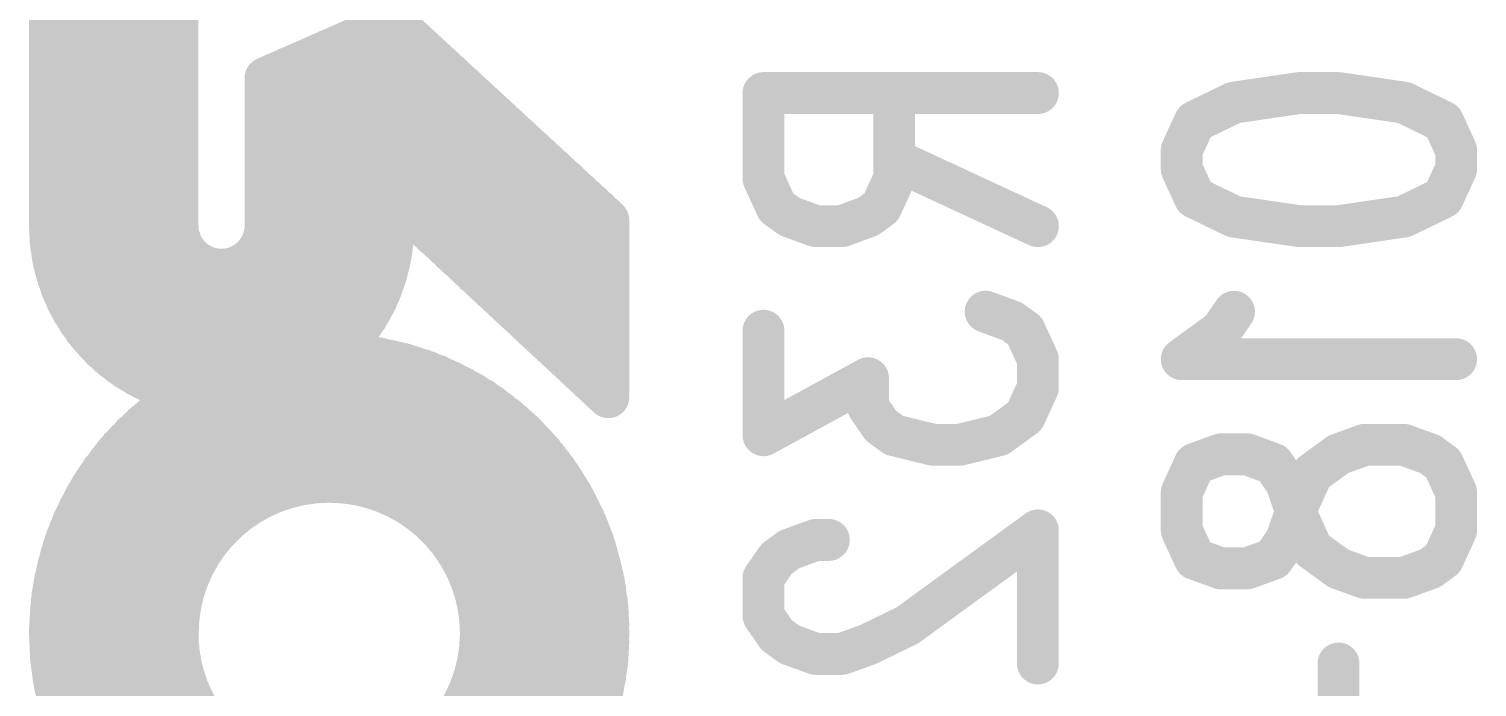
# Model space of a CAD drawing. Extents: x 100 to 128.6, y 94 to 134.1.
# Drawn here: x 102.478 to 105.941, y 107.057 to 108.63 of the extents above; entities that cross this region are included whole.
import ezdxf

# ---------------------------------------------------------------- set-up
doc = ezdxf.new("R2010")
doc.units = 0
doc.layers.get('0').update_dxf_attribs({"linetype": 'CONTINUOUS'})
doc.layers.add('SILK-BOTTOM_PHO', color=14, linetype='CONTINUOUS')

# ---------------------------------------------------------------- blocks, each defined once
blk = doc.blocks.new('ROUND_1')
at = {"const_width": 0.050038}
blk.add_lwpolyline([(-0.025018, 0, 1), (0.025018, 0, 1)], format="xyb", close=True, dxfattribs=at)

msp = doc.modelspace()

# ---------------------------------------------------------------- linework, layer by layer
at = {"layer": 'SILK-BOTTOM_PHO', "const_width": 0.100076}
for points in [[(102.528116, 108.99013), (102.528116, 108.160312)], [(102.540816, 108.99013), (102.540816, 108.058966)], [(102.55504, 108.99013), (102.55504, 108.014008)], [(102.56901, 108.99013), (102.56901, 107.980988)], [(102.583234, 108.99013), (102.583234, 107.954318)], [(102.597458, 108.99013), (102.597458, 107.931458)], [(102.611428, 108.99013), (102.611428, 107.9119)], [(102.625652, 108.99013), (102.625652, 107.894628)], [(102.639876, 108.99013), (102.639876, 107.87888)], [(102.653846, 108.99013), (102.653846, 107.863894)], [(102.66807, 108.99013), (102.66807, 107.851448)], [(102.682294, 108.99013), (102.682294, 107.83951)], [(102.696264, 108.99013), (102.696264, 107.828588)], [(102.710488, 108.99013), (102.710488, 107.818428)], [(102.724712, 108.99013), (102.724712, 107.809792)], [(102.738936, 108.99013), (102.738936, 107.801156)], [(102.752906, 108.99013), (102.752906, 107.794044)], [(102.76713, 108.99013), (102.76713, 107.786932)], [(102.781354, 108.99013), (102.781354, 107.780582)], [(102.795324, 108.99013), (102.795324, 107.775248)], [(102.809548, 108.99013), (102.809548, 107.770422)], [(102.823772, 108.99013), (102.823772, 107.765596)], [(102.528116, 108.678218), (102.83317, 108.678218)], [(102.83317, 108.68533), (102.83317, 108.160312)], [(102.528116, 108.663994), (102.83317, 108.663994)], [(102.528116, 108.64977), (102.83317, 108.64977)], [(103.043736, 108.513118), (103.349552, 108.647484)], [(103.333042, 108.640372), (103.333042, 108.047028)], [(103.347012, 108.64596), (103.347012, 108.2294)], [(103.349552, 108.647484), (103.863394, 108.17352)], [(102.528116, 108.6358), (102.83317, 108.6358)], [(102.528116, 108.621576), (102.83317, 108.621576)], [(102.528116, 108.607352), (102.83317, 108.607352)], [(103.258366, 108.607352), (103.392732, 108.607352)], [(103.262176, 108.608876), (103.262176, 107.907836)], [(103.2764, 108.615226), (103.2764, 107.926886)], [(103.290624, 108.621576), (103.377746, 108.621576)], [(103.290624, 108.621576), (103.290624, 107.949492)], [(103.304594, 108.627926), (103.304594, 107.974638)], [(103.318818, 108.634022), (103.318818, 108.006134)], [(103.322628, 108.6358), (103.361998, 108.6358)], [(103.361236, 108.6358), (103.361236, 108.2167)], [(103.37546, 108.6231), (103.37546, 108.203492)], [(103.38943, 108.609638), (103.38943, 108.19003)], [(102.528116, 108.593382), (102.83317, 108.593382)], [(102.528116, 108.579158), (102.83317, 108.579158)], [(103.17734, 108.572046), (103.17734, 107.547918)], [(103.191564, 108.578396), (103.191564, 107.547918)], [(103.193088, 108.579158), (103.423212, 108.579158)], [(103.205534, 108.584492), (103.205534, 107.547918)], [(103.219758, 108.59008), (103.219758, 107.861608)], [(103.226108, 108.593382), (103.40848, 108.593382)], [(103.233982, 108.59643), (103.233982, 107.874816)], [(103.247952, 108.60278), (103.247952, 107.890564)], [(103.403654, 108.59643), (103.403654, 108.176822)], [(103.417878, 108.58373), (103.417878, 108.164122)], [(103.432102, 108.570522), (103.432102, 108.150914)], [(102.528116, 108.564934), (102.83317, 108.564934)], [(102.528116, 108.55071), (102.83317, 108.55071)], [(102.528116, 108.53674), (102.83317, 108.53674)], [(103.096314, 108.53674), (103.469694, 108.53674)], [(103.106728, 108.54055), (103.106728, 107.536996)], [(103.120698, 108.5469), (103.120698, 107.540044)], [(103.128572, 108.55071), (103.454708, 108.55071)], [(103.134922, 108.55325), (103.134922, 107.543346)], [(103.149146, 108.559346), (103.149146, 107.54487)], [(103.16083, 108.564934), (103.43896, 108.564934)], [(103.163116, 108.565696), (103.163116, 107.546394)], [(103.446072, 108.557822), (103.446072, 108.137452)], [(103.460296, 108.544614), (103.460296, 108.124752)], [(102.528116, 108.522516), (102.83317, 108.522516)], [(102.528116, 108.508292), (102.83317, 108.508292)], [(103.043736, 108.513118), (103.043736, 108.160312)], [(103.043736, 108.508292), (103.500428, 108.508292)], [(103.050086, 108.516166), (103.050086, 107.517438)], [(103.064056, 108.522516), (103.485442, 108.522516)], [(103.064056, 108.522516), (103.064056, 107.523534)], [(103.07828, 108.528104), (103.07828, 107.52836)], [(103.092504, 108.5342), (103.092504, 107.533186)], [(103.47452, 108.531914), (103.47452, 108.111544)], [(103.48849, 108.518706), (103.48849, 108.098082)], [(103.502714, 108.505244), (103.502714, 108.084874)], [(102.528116, 108.494322), (102.83317, 108.494322)], [(102.528116, 108.480098), (102.83317, 108.480098)], [(102.528116, 108.465874), (102.83317, 108.465874)], [(103.043736, 108.494322), (103.516176, 108.494322)], [(103.043736, 108.480098), (103.530908, 108.480098)], [(103.043736, 108.465874), (103.546656, 108.465874)], [(103.516938, 108.492544), (103.516938, 108.072174)], [(103.530908, 108.479336), (103.530908, 108.058966)], [(103.545132, 108.466636), (103.545132, 108.045504)], [(104.234488, 108.477304), (104.89057, 108.477304)], [(104.234488, 108.477304), (104.234488, 108.272834)], [(104.546908, 108.272834), (104.546908, 108.477304)], [(105.359454, 108.454444), (105.515664, 108.477304)], [(105.515664, 108.477304), (105.60939, 108.477304)], [(105.60939, 108.477304), (105.7656, 108.454444)], [(102.528116, 108.451904), (102.83317, 108.451904)], [(102.528116, 108.43768), (102.83317, 108.43768)], [(103.043736, 108.451904), (103.561642, 108.451904)], [(103.043736, 108.43768), (103.57739, 108.43768)], [(103.559356, 108.453428), (103.559356, 108.032804)], [(103.573326, 108.440728), (103.573326, 108.019596)], [(105.265728, 108.408978), (105.359454, 108.454444)], [(105.7656, 108.454444), (105.859326, 108.408978)], [(102.528116, 108.423456), (102.83317, 108.423456)], [(102.528116, 108.409232), (102.83317, 108.409232)], [(103.043736, 108.423456), (103.593138, 108.423456)], [(103.043736, 108.409232), (103.608124, 108.409232)], [(103.58755, 108.42752), (103.58755, 108.006134)], [(103.601774, 108.41482), (103.601774, 107.992926)], [(103.615998, 108.401612), (103.615998, 107.980226)], [(105.234486, 108.340906), (105.265728, 108.408978)], [(105.859326, 108.408978), (105.890568, 108.340906)], [(102.528116, 108.395262), (102.83317, 108.395262)], [(102.528116, 108.381038), (102.83317, 108.381038)], [(102.528116, 108.366814), (102.83317, 108.366814)], [(103.043736, 108.395262), (103.623618, 108.395262)], [(103.043736, 108.381038), (103.638604, 108.381038)], [(103.043736, 108.366814), (103.654352, 108.366814)], [(103.629968, 108.38815), (103.629968, 107.967018)], [(103.644192, 108.37545), (103.644192, 107.953556)], [(103.658416, 108.362242), (103.658416, 107.940856)], [(102.528116, 108.352844), (102.83317, 108.352844)], [(102.528116, 108.33862), (102.83317, 108.33862)], [(103.043736, 108.352844), (103.669338, 108.352844)], [(103.043736, 108.33862), (103.685086, 108.33862)], [(103.672386, 108.349542), (103.672386, 107.927648)], [(103.68661, 108.336334), (103.68661, 107.914186)], [(105.234486, 108.29544), (105.234486, 108.340906)], [(105.890568, 108.340906), (105.890568, 108.29544)], [(102.528116, 108.324396), (102.83317, 108.324396)], [(102.528116, 108.310426), (102.83317, 108.310426)], [(102.528116, 108.296202), (102.83317, 108.296202)], [(103.043736, 108.324396), (103.700834, 108.324396)], [(103.043736, 108.310426), (103.715566, 108.310426)], [(103.043736, 108.296202), (103.731314, 108.296202)], [(103.700834, 108.323634), (103.700834, 107.900978)], [(103.714804, 108.310426), (103.714804, 107.888278)], [(103.729028, 108.296964), (103.729028, 107.874816)], [(104.546908, 108.3183), (104.89057, 108.159042)], [(105.265728, 108.227368), (105.234486, 108.29544)], [(105.890568, 108.29544), (105.859326, 108.227368)], [(102.528116, 108.281978), (102.83317, 108.281978)], [(102.528116, 108.268008), (102.83317, 108.268008)], [(103.043736, 108.281978), (103.7463, 108.281978)], [(103.043736, 108.268008), (103.762048, 108.268008)], [(103.743252, 108.284518), (103.743252, 107.861608)], [(103.757222, 108.271056), (103.757222, 107.848908)], [(103.771446, 108.258356), (103.771446, 107.8357)], [(104.234488, 108.272834), (104.26573, 108.204508)], [(104.515666, 108.204508), (104.546908, 108.272834)], [(102.528116, 108.253784), (102.83317, 108.253784)], [(102.528116, 108.23956), (102.83317, 108.23956)], [(102.528116, 108.225336), (102.83317, 108.225336)], [(103.043736, 108.253784), (103.777034, 108.253784)], [(103.043736, 108.23956), (103.792782, 108.23956)], [(103.043736, 108.225336), (103.343964, 108.225336)], [(103.34244, 108.234988), (103.863394, 107.750102)], [(103.3526, 108.225336), (103.807768, 108.225336)], [(103.78567, 108.245148), (103.78567, 107.822238)], [(103.799894, 108.232448), (103.799894, 107.80903)], [(105.359454, 108.181902), (105.265728, 108.227368)], [(105.859326, 108.227368), (105.7656, 108.181902)], [(102.528116, 108.211366), (102.83317, 108.211366)], [(102.528116, 108.197142), (102.83317, 108.197142)], [(103.043736, 108.211366), (103.34625, 108.211366)], [(103.043736, 108.197142), (103.347774, 108.197142)], [(103.347012, 108.198666), (103.347012, 108.123228)], [(103.367586, 108.211366), (103.823262, 108.211366)], [(103.383334, 108.197142), (103.83901, 108.197142)], [(103.813864, 108.21924), (103.813864, 107.79633)], [(103.828088, 108.20654), (103.828088, 107.782868)], [(103.842312, 108.193332), (103.842312, 107.76966)], [(104.26573, 108.204508), (104.296972, 108.181902)], [(104.484424, 108.181902), (104.515666, 108.204508)], [(102.528116, 108.182918), (102.83317, 108.182918)], [(102.528116, 108.168948), (102.83317, 108.168948)], [(102.528878, 108.154724), (102.833932, 108.154724)], [(103.043736, 108.182918), (103.34879, 108.182918)], [(103.043736, 108.168948), (103.349552, 108.168948)], [(103.043736, 108.154724), (103.34879, 108.154724)], [(103.398066, 108.182918), (103.853996, 108.182918)], [(103.413052, 108.168948), (103.863394, 108.168948)], [(103.4288, 108.154724), (103.863394, 108.154724)], [(103.856282, 108.17987), (103.856282, 107.75696)], [(103.863394, 108.17352), (103.863394, 107.750102)], [(104.296972, 108.181902), (104.359456, 108.159042)], [(104.359456, 108.159042), (104.42194, 108.159042)], [(104.42194, 108.159042), (104.484424, 108.181902)], [(105.515664, 108.159042), (105.359454, 108.181902)], [(105.60939, 108.159042), (105.515664, 108.159042)], [(105.7656, 108.181902), (105.60939, 108.159042)], [(102.528878, 108.1405), (102.835456, 108.1405)], [(102.52964, 108.12653), (102.83952, 108.12653)], [(102.837742, 108.128816), (102.837742, 107.761786)], [(103.035862, 108.12018), (103.035862, 107.511088)], [(103.038148, 108.12653), (103.347774, 108.12653)], [(103.042212, 108.1405), (103.34879, 108.1405)], [(103.443786, 108.1405), (103.863394, 108.1405)], [(103.458772, 108.12653), (103.863394, 108.12653)], [(102.531418, 108.112306), (102.844854, 108.112306)], [(102.533704, 108.098082), (102.85349, 108.098082)], [(102.851966, 108.099606), (102.851966, 107.301284)], [(103.021638, 108.095796), (103.021638, 107.503976)], [(103.024178, 108.098082), (103.344726, 108.098082)], [(103.032814, 108.112306), (103.34625, 108.112306)], [(103.47452, 108.112306), (103.863394, 108.112306)], [(103.489252, 108.098082), (103.863394, 108.098082)], [(102.53599, 108.084112), (102.86619, 108.084112)], [(102.53853, 108.069888), (102.884986, 108.069888)], [(102.54234, 108.055664), (102.92588, 108.055664)], [(102.86619, 108.083096), (102.86619, 107.33659)], [(102.88016, 108.072174), (102.88016, 107.364022)], [(102.894384, 108.0643), (102.894384, 107.387644)], [(102.908608, 108.058966), (102.908608, 107.407456)], [(102.922832, 108.055664), (102.922832, 107.423712)], [(102.936802, 108.054902), (102.936802, 107.43946)], [(102.951026, 108.054902), (102.951026, 107.452922)], [(102.951788, 108.055664), (103.335328, 108.055664)], [(102.96525, 108.05795), (102.96525, 107.465368)], [(102.97922, 108.062776), (102.97922, 107.476544)], [(102.992682, 108.069888), (103.339138, 108.069888)], [(102.993444, 108.069888), (102.993444, 107.486704)], [(103.007668, 108.080048), (103.007668, 107.49534)], [(103.011478, 108.084112), (103.341678, 108.084112)], [(103.505, 108.084112), (103.863394, 108.084112)], [(103.519986, 108.069888), (103.863394, 108.069888)], [(103.534972, 108.055664), (103.863394, 108.055664)], [(102.54615, 108.04144), (103.331264, 108.04144)], [(102.550976, 108.02747), (103.326692, 108.02747)], [(103.55072, 108.04144), (103.863394, 108.04144)], [(103.565706, 108.02747), (103.863394, 108.02747)], [(102.555802, 108.013246), (103.321866, 108.013246)], [(102.561136, 107.999022), (103.316532, 107.999022)], [(102.568248, 107.985052), (103.310182, 107.985052)], [(103.580438, 108.013246), (103.863394, 108.013246)], [(103.596186, 107.999022), (103.863394, 107.999022)], [(103.611172, 107.985052), (103.863394, 107.985052)], [(102.574598, 107.970828), (103.30307, 107.970828)], [(102.582472, 107.956604), (103.295196, 107.956604)], [(103.62692, 107.970828), (103.863394, 107.970828)], [(103.641906, 107.956604), (103.863394, 107.956604)], [(104.828086, 107.931712), (104.765602, 107.954572)], [(105.359454, 107.954572), (105.328212, 107.909106)], [(102.591108, 107.942634), (103.28656, 107.942634)], [(102.600506, 107.92841), (103.277162, 107.92841)], [(102.610666, 107.914186), (103.267002, 107.914186)], [(103.656638, 107.942634), (103.863394, 107.942634)], [(103.672386, 107.92841), (103.863394, 107.92841)], [(103.687372, 107.914186), (103.863394, 107.914186)], [(104.859328, 107.909106), (104.828086, 107.931712)], [(102.621842, 107.900216), (103.255826, 107.900216)], [(102.633526, 107.885992), (103.244142, 107.885992)], [(103.70312, 107.900216), (103.863394, 107.900216)], [(103.718106, 107.885992), (103.863394, 107.885992)], [(104.234488, 107.909106), (104.234488, 107.65917)], [(104.89057, 107.841034), (104.859328, 107.909106)], [(105.328212, 107.909106), (105.234486, 107.841034)], [(102.646988, 107.871768), (103.23068, 107.871768)], [(102.66172, 107.857544), (103.215948, 107.857544)], [(102.67823, 107.843574), (103.312468, 107.843574)], [(103.219758, 107.852972), (103.219758, 107.547156)], [(103.233982, 107.85221), (103.233982, 107.546394)], [(103.247952, 107.851448), (103.247952, 107.544108)], [(103.262176, 107.84967), (103.262176, 107.541822)], [(103.2764, 107.848146), (103.2764, 107.539282)], [(103.290624, 107.846622), (103.290624, 107.535472)], [(103.304594, 107.844336), (103.304594, 107.531408)], [(103.733092, 107.871768), (103.863394, 107.871768)], [(103.748586, 107.857544), (103.863394, 107.857544)], [(103.763572, 107.843574), (103.863394, 107.843574)], [(102.696264, 107.82935), (103.374698, 107.82935)], [(102.716838, 107.815126), (103.419402, 107.815126)], [(103.318818, 107.84205), (103.318818, 107.526836)], [(103.333042, 107.838748), (103.333042, 107.521248)], [(103.347012, 107.8357), (103.347012, 107.514898)], [(103.361236, 107.832398), (103.361236, 107.50804)], [(103.37546, 107.828588), (103.37546, 107.500928)], [(103.38943, 107.824524), (103.38943, 107.492292)], [(103.403654, 107.819952), (103.403654, 107.482894)], [(103.417878, 107.815126), (103.417878, 107.471718)], [(103.432102, 107.810554), (103.432102, 107.460796)], [(103.778558, 107.82935), (103.863394, 107.82935)], [(103.794306, 107.815126), (103.863394, 107.815126)], [(104.89057, 107.772708), (104.89057, 107.841034)], [(105.234486, 107.841034), (105.890568, 107.841034)], [(102.74046, 107.801156), (103.456232, 107.801156)], [(102.768654, 107.786932), (103.486966, 107.786932)], [(103.446072, 107.804204), (103.446072, 107.447334)], [(103.460296, 107.798616), (103.460296, 107.433364)], [(103.47452, 107.79252), (103.47452, 107.417616)], [(103.48849, 107.785408), (103.48849, 107.399582)], [(103.502714, 107.778296), (103.502714, 107.378246)], [(103.809292, 107.801156), (103.863394, 107.801156)], [(103.82504, 107.786932), (103.863394, 107.786932)], [(104.234488, 107.65917), (104.484424, 107.795568)], [(104.484424, 107.795568), (104.484424, 107.727242)], [(102.80396, 107.772708), (103.514398, 107.772708)], [(102.823772, 107.739688), (102.823772, 106.63174)], [(102.830884, 107.744514), (103.562404, 107.744514)], [(102.837742, 107.749086), (102.837742, 107.24388)], [(102.852728, 107.758738), (103.539544, 107.758738)], [(103.516938, 107.771184), (103.516938, 107.353862)], [(103.530908, 107.76331), (103.530908, 107.323128)], [(103.545132, 107.754674), (103.545132, 107.282488)], [(103.559356, 107.745276), (103.559356, 106.62539)], [(103.839772, 107.772708), (103.863394, 107.772708)], [(103.854758, 107.758738), (103.863394, 107.758738)], [(104.859328, 107.704636), (104.89057, 107.772708)], [(102.781354, 107.709208), (102.781354, 106.66222)], [(102.790752, 107.716066), (103.601774, 107.716066)], [(102.795324, 107.72013), (102.795324, 106.651298)], [(102.809548, 107.73029), (103.582978, 107.73029)], [(102.809548, 107.73029), (102.809548, 106.641138)], [(103.573326, 107.735878), (103.573326, 106.634788)], [(103.58755, 107.72648), (103.58755, 106.644948)], [(103.601774, 107.715304), (103.601774, 106.655108)], [(103.615998, 107.704382), (103.615998, 106.667046)], [(104.484424, 107.727242), (104.515666, 107.681776)], [(104.796844, 107.65917), (104.859328, 107.704636)], [(102.738936, 107.672124), (102.738936, 106.699304)], [(102.74046, 107.673648), (103.652066, 107.673648)], [(102.752906, 107.685586), (102.752906, 106.685842)], [(102.756208, 107.687872), (103.636318, 107.687872)], [(102.76713, 107.69727), (102.76713, 106.674158)], [(102.772718, 107.702096), (103.619808, 107.702096)], [(103.629968, 107.692698), (103.629968, 106.67873)], [(103.644192, 107.679998), (103.644192, 106.690668)], [(104.515666, 107.681776), (104.546908, 107.65917)], [(102.710488, 107.64393), (102.710488, 106.727498)], [(102.712012, 107.645454), (103.68026, 107.645454)], [(102.724712, 107.658916), (102.724712, 106.712512)], [(102.725474, 107.659678), (103.667052, 107.659678)], [(103.658416, 107.667552), (103.658416, 106.703876)], [(103.672386, 107.653328), (103.672386, 106.7181)], [(103.68661, 107.638342), (103.68661, 106.733086)], [(104.546908, 107.65917), (104.640634, 107.63631)], [(104.640634, 107.63631), (104.703118, 107.63631)], [(104.703118, 107.63631), (104.796844, 107.65917)], [(105.671874, 107.63631), (105.60939, 107.613704)], [(105.7656, 107.63631), (105.671874, 107.63631)], [(105.828084, 107.613704), (105.7656, 107.63631)], [(102.675182, 107.603036), (103.717344, 107.603036)], [(102.682294, 107.612434), (102.682294, 106.758994)], [(102.686104, 107.61726), (103.706168, 107.61726)], [(102.696264, 107.628944), (102.696264, 106.742484)], [(102.698804, 107.63123), (103.693722, 107.63123)], [(103.700834, 107.622594), (103.700834, 106.748834)], [(103.714804, 107.605322), (103.714804, 106.766106)], [(105.265728, 107.590844), (105.328212, 107.613704)], [(105.328212, 107.613704), (105.390696, 107.613704)], [(105.390696, 107.613704), (105.45318, 107.590844)], [(105.60939, 107.613704), (105.546906, 107.568238)], [(105.859326, 107.590844), (105.828084, 107.613704)], [(102.653084, 107.574842), (103.739188, 107.574842)], [(102.653846, 107.575604), (102.653846, 106.795824)], [(102.66426, 107.588812), (103.728266, 107.588812)], [(102.66807, 107.5944), (102.66807, 106.777028)], [(103.729028, 107.587288), (103.729028, 106.78414)], [(103.743252, 107.56773), (103.743252, 106.803698)], [(105.234486, 107.522772), (105.265728, 107.590844)], [(105.45318, 107.590844), (105.484422, 107.545378)], [(105.546906, 107.568238), (105.515664, 107.499912)], [(105.890568, 107.522772), (105.859326, 107.590844)], [(102.625652, 107.533186), (102.625652, 106.838242)], [(102.625652, 107.53217), (103.08844, 107.53217)], [(102.634288, 107.546394), (103.15702, 107.546394)], [(102.639876, 107.55503), (102.639876, 106.816398)], [(102.643686, 107.560618), (103.748586, 107.560618)], [(103.234744, 107.546394), (103.758238, 107.546394)], [(103.30307, 107.53217), (103.766874, 107.53217)], [(103.757222, 107.546394), (103.757222, 106.824272)], [(105.484422, 107.545378), (105.515664, 107.454446)], [(102.609142, 107.503976), (103.021638, 107.503976)], [(102.611428, 107.508802), (102.611428, 106.862626)], [(102.617016, 107.5182), (103.050848, 107.5182)], [(103.341678, 107.5182), (103.77551, 107.5182)], [(103.369872, 107.503976), (103.783384, 107.503976)], [(103.771446, 107.523534), (103.771446, 106.847894)], [(103.78567, 107.498388), (103.78567, 106.87304)], [(105.234486, 107.43184), (105.234486, 107.522772)], [(105.515664, 107.499912), (105.484422, 107.40898)], [(105.890568, 107.43184), (105.890568, 107.522772)], [(102.587806, 107.461558), (102.960424, 107.461558)], [(102.594918, 107.475782), (102.978458, 107.475782)], [(102.597458, 107.481878), (102.597458, 106.88955)], [(102.60203, 107.489752), (102.99827, 107.489752)], [(103.393494, 107.489752), (103.790242, 107.489752)], [(103.413814, 107.475782), (103.797354, 107.475782)], [(103.432102, 107.461558), (103.804466, 107.461558)], [(103.799894, 107.470194), (103.799894, 106.901234)], [(102.576122, 107.433364), (102.930452, 107.433364)], [(102.58171, 107.447334), (102.944676, 107.447334)], [(102.583234, 107.451398), (102.583234, 106.92003)], [(103.446834, 107.447334), (103.810816, 107.447334)], [(103.461058, 107.433364), (103.816404, 107.433364)], [(103.813864, 107.437936), (103.813864, 106.933492)], [(104.57815, 107.20451), (104.89057, 107.43184)], [(104.89057, 107.43184), (104.89057, 107.113578)], [(105.265728, 107.363514), (105.234486, 107.43184)], [(105.515664, 107.454446), (105.546906, 107.386374)], [(105.859326, 107.363514), (105.890568, 107.43184)], [(102.5652, 107.404916), (102.907084, 107.404916)], [(102.56901, 107.416092), (102.56901, 106.955336)], [(102.570534, 107.41914), (102.918768, 107.41914)], [(103.473758, 107.41914), (103.821738, 107.41914)], [(103.48468, 107.404916), (103.827326, 107.404916)], [(103.828088, 107.400344), (103.828088, 106.971084)], [(104.359456, 107.40898), (104.296972, 107.386374)], [(104.390698, 107.40898), (104.359456, 107.40898)], [(105.484422, 107.40898), (105.45318, 107.363514)], [(102.5525, 107.362498), (102.879398, 107.362498)], [(102.55504, 107.372658), (102.55504, 106.99877)], [(102.556564, 107.376722), (102.887272, 107.376722)], [(102.560374, 107.390946), (102.89667, 107.390946)], [(103.49484, 107.390946), (103.831898, 107.390946)], [(103.504238, 107.376722), (103.835962, 107.376722)], [(103.512874, 107.362498), (103.839772, 107.362498)], [(104.26573, 107.363514), (104.234488, 107.318302)], [(104.296972, 107.386374), (104.26573, 107.363514)], [(105.328212, 107.340908), (105.265728, 107.363514)], [(105.45318, 107.363514), (105.390696, 107.340908)], [(105.546906, 107.386374), (105.60939, 107.340908)], [(105.828084, 107.340908), (105.859326, 107.363514)], [(102.545388, 107.334304), (102.865428, 107.334304)], [(102.54869, 107.348274), (102.871524, 107.348274)], [(103.519986, 107.348274), (103.843836, 107.348274)], [(103.527098, 107.334304), (103.846884, 107.334304)], [(103.842312, 107.352338), (103.842312, 107.01909)], [(105.390696, 107.340908), (105.328212, 107.340908)], [(105.60939, 107.340908), (105.671874, 107.318302)], [(105.7656, 107.318302), (105.828084, 107.340908)], [(102.536752, 107.291886), (102.84968, 107.291886)], [(102.539292, 107.305856), (102.85349, 107.305856)], [(102.540816, 107.314492), (102.540816, 107.056936)], [(102.54234, 107.32008), (102.859078, 107.32008)], [(103.532686, 107.32008), (103.850186, 107.32008)], [(103.53802, 107.305856), (103.853234, 107.305856)], [(103.542846, 107.291886), (103.85552, 107.291886)], [(104.234488, 107.318302), (104.234488, 107.22737)], [(105.671874, 107.318302), (105.7656, 107.318302)], [(102.532942, 107.263438), (102.841806, 107.263438)], [(102.534466, 107.277662), (102.844854, 107.277662)], [(103.546656, 107.277662), (103.857044, 107.277662)], [(103.549958, 107.263438), (103.859584, 107.263438)], [(103.856282, 107.282488), (103.856282, 107.08894)], [(102.52964, 107.22102), (102.835456, 107.22102)], [(102.530656, 107.235244), (102.83698, 107.235244)], [(102.531418, 107.249468), (102.83952, 107.249468)], [(103.553006, 107.249468), (103.861108, 107.249468)], [(103.555292, 107.235244), (103.86187, 107.235244)], [(103.556816, 107.22102), (103.862632, 107.22102)], [(104.234488, 107.22737), (104.26573, 107.181904)], [(102.528116, 107.192826), (102.833932, 107.192826)], [(102.528878, 107.20705), (102.833932, 107.20705)], [(103.557832, 107.20705), (103.863394, 107.20705)], [(103.558594, 107.192826), (103.863394, 107.192826)], [(104.484424, 107.159044), (104.57815, 107.20451)], [(102.528878, 107.178602), (102.833932, 107.178602)], [(102.528878, 107.164378), (102.833932, 107.164378)], [(102.52964, 107.150408), (102.835456, 107.150408)], [(103.556816, 107.150408), (103.862632, 107.150408)], [(103.557832, 107.164378), (103.863394, 107.164378)], [(103.558594, 107.178602), (103.863394, 107.178602)], [(104.26573, 107.181904), (104.296972, 107.159044)], [(104.296972, 107.159044), (104.359456, 107.136438)], [(104.42194, 107.136438), (104.484424, 107.159044)], [(102.530656, 107.136184), (102.83698, 107.136184)], [(102.531418, 107.12196), (102.83952, 107.12196)], [(102.837742, 107.127548), (102.837742, 106.622342)], [(103.553006, 107.12196), (103.861108, 107.12196)], [(103.555292, 107.136184), (103.86187, 107.136184)], [(104.359456, 107.136438), (104.42194, 107.136438)], [(102.532942, 107.10799), (102.841806, 107.10799)], [(102.535228, 107.093766), (102.845616, 107.093766)], [(103.545132, 107.08894), (103.545132, 106.616754)], [(103.546656, 107.093766), (103.857044, 107.093766)], [(103.549958, 107.10799), (103.859584, 107.10799)], [(105.60939, 107.113578), (105.60939, 106.704638)], [(102.536752, 107.079542), (102.84968, 107.079542)], [(102.539292, 107.065572), (102.854252, 107.065572)], [(102.54234, 107.051348), (102.859078, 107.051348)], [(102.851966, 107.070144), (102.851966, 106.613452)], [(103.530908, 107.047284), (103.530908, 106.608118)], [(103.532686, 107.051348), (103.850186, 107.051348)], [(103.53802, 107.065572), (103.852472, 107.065572)], [(103.542846, 107.079542), (103.85552, 107.079542)], [(102.545388, 107.037124), (102.865428, 107.037124)], [(102.54869, 107.0229), (102.87254, 107.0229)], [(102.86619, 107.034838), (102.86619, 106.604816)], [(103.516938, 107.017566), (103.516938, 106.289856)], [(103.519986, 107.0229), (103.843836, 107.0229)], [(103.527098, 107.037124), (103.846884, 107.037124)], [(102.5525, 107.00893), (102.879398, 107.00893)], [(103.512112, 107.00893), (103.839772, 107.00893)]]:
    msp.add_lwpolyline(points, dxfattribs=at)
for points in [[(103.349552, 108.160058, 0.0453658), (103.342784, 108.234496)], [(102.528116, 108.160312, 0.3541291), (102.85349, 107.758738)], [(102.83317, 108.160312, 0.4142191), (102.938326, 108.054902)], [(102.938326, 108.054902, 0.4114068), (103.043736, 108.160312)], [(103.211376, 107.852972, 0.213423), (103.349392, 108.160056)], [(103.863394, 107.185714, 0.4076518), (103.211122, 107.852972)], [(102.85349, 107.758484, 0.2637967), (102.528624, 107.185714)], [(103.196136, 107.547918, 0.4150365), (102.833932, 107.185714)], [(103.558594, 107.185714, 0.4142152), (103.196136, 107.547918)], [(102.528116, 107.185968, 0.2787079), (102.885494, 106.59491)], [(102.83317, 107.185714, 0.4142136), (103.196136, 106.822748)], [(103.196136, 106.82351, 0.412169), (103.558594, 107.185714)], [(103.50627, 106.594656, 0.2777967), (103.863394, 107.185206)]]:
    msp.add_lwpolyline(points, format="xyb", dxfattribs=at)

# ---------------------------------------------------------------- block references
at = {"layer": 'SILK-BOTTOM_PHO'}
for p in [(102.528116, 108.678218), (102.83317, 108.678218), (102.528116, 108.663994), (102.528116, 108.64977), (102.83317, 108.663994), (102.83317, 108.64977), (103.333042, 108.640372), (103.347012, 108.64596), (103.349552, 108.647484), (102.528116, 108.6358), (102.528116, 108.621576), (102.528116, 108.607352), (102.83317, 108.6358), (102.83317, 108.621576), (102.83317, 108.607352), (103.258366, 108.607352), (103.262176, 108.608876), (103.2764, 108.615226), (103.290624, 108.621576), (103.290624, 108.621576), (103.304594, 108.627926), (103.318818, 108.634022), (103.322628, 108.6358), (103.361236, 108.6358), (103.361998, 108.6358), (103.37546, 108.6231), (103.377746, 108.621576), (103.38943, 108.609638), (103.392732, 108.607352), (102.528116, 108.593382), (102.528116, 108.579158), (102.83317, 108.593382), (102.83317, 108.579158), (103.17734, 108.572046), (103.191564, 108.578396), (103.193088, 108.579158), (103.205534, 108.584492), (103.219758, 108.59008), (103.226108, 108.593382), (103.233982, 108.59643), (103.247952, 108.60278), (103.403654, 108.59643), (103.40848, 108.593382), (103.417878, 108.58373), (103.423212, 108.579158), (103.432102, 108.570522), (102.528116, 108.564934), (102.528116, 108.55071), (102.528116, 108.53674), (102.83317, 108.564934), (102.83317, 108.55071), (102.83317, 108.53674), (103.096314, 108.53674), (103.106728, 108.54055), (103.120698, 108.5469), (103.128572, 108.55071), (103.134922, 108.55325), (103.149146, 108.559346), (103.16083, 108.564934), (103.163116, 108.565696), (103.43896, 108.564934), (103.446072, 108.557822), (103.454708, 108.55071), (103.460296, 108.544614), (103.469694, 108.53674), (102.528116, 108.522516), (102.528116, 108.508292), (102.83317, 108.522516), (102.83317, 108.508292), (103.043736, 108.513118), (103.043736, 108.513118), (103.043736, 108.508292), (103.050086, 108.516166), (103.064056, 108.522516), (103.064056, 108.522516), (103.07828, 108.528104), (103.092504, 108.5342), (103.47452, 108.531914), (103.485442, 108.522516), (103.48849, 108.518706), (103.500428, 108.508292), (103.502714, 108.505244), (102.528116, 108.494322), (102.528116, 108.480098), (102.528116, 108.465874), (102.83317, 108.494322), (102.83317, 108.480098), (102.83317, 108.465874), (103.043736, 108.494322), (103.043736, 108.480098), (103.043736, 108.465874), (103.516176, 108.494322), (103.516938, 108.492544), (103.530908, 108.480098), (103.530908, 108.479336), (103.545132, 108.466636), (103.546656, 108.465874), (104.234488, 108.477304), (104.234488, 108.477304), (104.546908, 108.477304), (104.89057, 108.477304), (105.515664, 108.477304), (105.60939, 108.477304), (102.528116, 108.451904), (102.528116, 108.43768), (102.83317, 108.451904), (102.83317, 108.43768), (103.043736, 108.451904), (103.043736, 108.43768), (103.559356, 108.453428), (103.561642, 108.451904), (103.573326, 108.440728), (103.57739, 108.43768), (105.359454, 108.454444), (105.7656, 108.454444), (102.528116, 108.423456), (102.528116, 108.409232), (102.83317, 108.423456), (102.83317, 108.409232), (103.043736, 108.423456), (103.043736, 108.409232), (103.58755, 108.42752), (103.593138, 108.423456), (103.601774, 108.41482), (103.608124, 108.409232), (103.615998, 108.401612), (105.265728, 108.408978), (105.859326, 108.408978), (102.528116, 108.395262), (102.528116, 108.381038), (102.528116, 108.366814), (102.83317, 108.395262), (102.83317, 108.381038), (102.83317, 108.366814), (103.043736, 108.395262), (103.043736, 108.381038), (103.043736, 108.366814), (103.623618, 108.395262), (103.629968, 108.38815), (103.638604, 108.381038), (103.644192, 108.37545), (103.654352, 108.366814), (103.658416, 108.362242), (102.528116, 108.352844), (102.528116, 108.33862), (102.83317, 108.352844), (102.83317, 108.33862), (103.043736, 108.352844), (103.043736, 108.33862), (103.669338, 108.352844), (103.672386, 108.349542), (103.685086, 108.33862), (103.68661, 108.336334), (105.234486, 108.340906), (105.234486, 108.340906), (105.890568, 108.340906), (102.528116, 108.324396), (102.528116, 108.310426), (102.528116, 108.296202), (102.83317, 108.324396), (102.83317, 108.310426), (102.83317, 108.296202), (103.043736, 108.324396), (103.043736, 108.310426), (103.043736, 108.296202), (103.700834, 108.324396), (103.700834, 108.323634), (103.714804, 108.310426), (103.715566, 108.310426), (103.729028, 108.296964), (103.731314, 108.296202), (104.546908, 108.3183), (105.234486, 108.29544), (105.890568, 108.29544), (102.528116, 108.281978), (102.528116, 108.268008), (102.83317, 108.281978), (102.83317, 108.268008), (103.043736, 108.281978), (103.043736, 108.268008), (103.743252, 108.284518), (103.7463, 108.281978), (103.757222, 108.271056), (103.762048, 108.268008), (103.771446, 108.258356), (104.234488, 108.272834), (104.546908, 108.272834), (102.528116, 108.253784), (102.528116, 108.23956), (102.528116, 108.225336), (102.83317, 108.253784), (102.83317, 108.23956), (102.83317, 108.225336), (103.043736, 108.253784), (103.043736, 108.23956), (103.043736, 108.225336), (103.34244, 108.234988), (103.342784, 108.234496), (103.343964, 108.225336), (103.347012, 108.2294), (103.3526, 108.225336), (103.777034, 108.253784), (103.78567, 108.245148), (103.792782, 108.23956), (103.799894, 108.232448), (103.807768, 108.225336), (105.265728, 108.227368), (105.859326, 108.227368), (102.528116, 108.211366), (102.528116, 108.197142), (102.83317, 108.211366), (102.83317, 108.197142), (103.043736, 108.211366), (103.043736, 108.197142), (103.34625, 108.211366), (103.347012, 108.198666), (103.347774, 108.197142), (103.361236, 108.2167), (103.367586, 108.211366), (103.37546, 108.203492), (103.383334, 108.197142), (103.38943, 108.19003), (103.813864, 108.21924), (103.823262, 108.211366), (103.828088, 108.20654), (103.83901, 108.197142), (103.842312, 108.193332), (104.26573, 108.204508), (104.515666, 108.204508), (102.528116, 108.182918), (102.528116, 108.168948), (102.528116, 108.160312), (102.528116, 108.160312), (102.528116, 108.160312), (102.528878, 108.154724), (102.83317, 108.182918), (102.83317, 108.168948), (102.83317, 108.160312), (102.83317, 108.160312), (102.83317, 108.160312), (102.833932, 108.154724), (103.043736, 108.182918), (103.043736, 108.168948), (103.043736, 108.160312), (103.043736, 108.160312), (103.043736, 108.154724), (103.34879, 108.182918), (103.34879, 108.154724), (103.349392, 108.160056), (103.349552, 108.168948), (103.349552, 108.160312), (103.349552, 108.160058), (103.398066, 108.182918), (103.403654, 108.176822), (103.413052, 108.168948), (103.417878, 108.164122), (103.4288, 108.154724), (103.853996, 108.182918), (103.856282, 108.17987), (103.863394, 108.17352), (103.863394, 108.168948), (103.863394, 108.154724), (104.296972, 108.181902), (104.359456, 108.159042), (104.42194, 108.159042), (104.484424, 108.181902), (104.89057, 108.159042), (105.359454, 108.181902), (105.515664, 108.159042), (105.60939, 108.159042), (105.7656, 108.181902), (102.528878, 108.1405), (102.52964, 108.12653), (102.835456, 108.1405), (102.837742, 108.128816), (102.83952, 108.12653), (103.035862, 108.12018), (103.038148, 108.12653), (103.042212, 108.1405), (103.347012, 108.123228), (103.347774, 108.12653), (103.34879, 108.1405), (103.432102, 108.150914), (103.443786, 108.1405), (103.446072, 108.137452), (103.458772, 108.12653), (103.460296, 108.124752), (103.863394, 108.1405), (103.863394, 108.12653), (102.531418, 108.112306), (102.533704, 108.098082), (102.844854, 108.112306), (102.851966, 108.099606), (102.85349, 108.098082), (103.021638, 108.095796), (103.024178, 108.098082), (103.032814, 108.112306), (103.344726, 108.098082), (103.34625, 108.112306), (103.47452, 108.112306), (103.47452, 108.111544), (103.48849, 108.098082), (103.489252, 108.098082), (103.502714, 108.084874), (103.863394, 108.112306), (103.863394, 108.098082), (102.53599, 108.084112), (102.53853, 108.069888), (102.540816, 108.058966), (102.54234, 108.055664), (102.86619, 108.084112), (102.86619, 108.083096), (102.88016, 108.072174), (102.884986, 108.069888), (102.894384, 108.0643), (102.908608, 108.058966), (102.922832, 108.055664), (102.92588, 108.055664), (102.936802, 108.054902), (102.938326, 108.054902), (102.938326, 108.054902), (102.951026, 108.054902), (102.951788, 108.055664), (102.96525, 108.05795), (102.97922, 108.062776), (102.992682, 108.069888), (102.993444, 108.069888), (103.007668, 108.080048), (103.011478, 108.084112), (103.335328, 108.055664), (103.339138, 108.069888), (103.341678, 108.084112), (103.505, 108.084112), (103.516938, 108.072174), (103.519986, 108.069888), (103.530908, 108.058966), (103.534972, 108.055664), (103.863394, 108.084112), (103.863394, 108.069888), (103.863394, 108.055664), (102.54615, 108.04144), (102.550976, 108.02747), (103.326692, 108.02747), (103.331264, 108.04144), (103.333042, 108.047028), (103.545132, 108.045504), (103.55072, 108.04144), (103.559356, 108.032804), (103.565706, 108.02747), (103.573326, 108.019596), (103.863394, 108.04144), (103.863394, 108.02747), (102.55504, 108.014008), (102.555802, 108.013246), (102.561136, 107.999022), (102.568248, 107.985052), (102.56901, 107.980988), (103.310182, 107.985052), (103.316532, 107.999022), (103.318818, 108.006134), (103.321866, 108.013246), (103.580438, 108.013246), (103.58755, 108.006134), (103.596186, 107.999022), (103.601774, 107.992926), (103.611172, 107.985052), (103.863394, 108.013246), (103.863394, 107.999022), (103.863394, 107.985052), (102.574598, 107.970828), (102.582472, 107.956604), (102.583234, 107.954318), (103.290624, 107.949492), (103.295196, 107.956604), (103.30307, 107.970828), (103.304594, 107.974638), (103.615998, 107.980226), (103.62692, 107.970828), (103.629968, 107.967018), (103.641906, 107.956604), (103.644192, 107.953556), (103.863394, 107.970828), (103.863394, 107.956604), (104.765602, 107.954572), (105.359454, 107.954572), (102.591108, 107.942634), (102.597458, 107.931458), (102.600506, 107.92841), (102.610666, 107.914186), (102.611428, 107.9119), (103.267002, 107.914186), (103.2764, 107.926886), (103.277162, 107.92841), (103.28656, 107.942634), (103.656638, 107.942634), (103.658416, 107.940856), (103.672386, 107.92841), (103.672386, 107.927648), (103.68661, 107.914186), (103.687372, 107.914186), (103.863394, 107.942634), (103.863394, 107.92841), (103.863394, 107.914186), (104.828086, 107.931712), (102.621842, 107.900216), (102.625652, 107.894628), (102.633526, 107.885992), (102.639876, 107.87888), (103.244142, 107.885992), (103.247952, 107.890564), (103.255826, 107.900216), (103.262176, 107.907836), (103.700834, 107.900978), (103.70312, 107.900216), (103.714804, 107.888278), (103.718106, 107.885992), (103.863394, 107.900216), (103.863394, 107.885992), (104.234488, 107.909106), (104.859328, 107.909106), (105.328212, 107.909106), (102.646988, 107.871768), (102.653846, 107.863894), (102.66172, 107.857544), (102.66807, 107.851448), (102.67823, 107.843574), (103.211122, 107.852972), (103.211122, 107.852972), (103.211376, 107.852972), (103.215948, 107.857544), (103.219758, 107.861608), (103.219758, 107.852972), (103.23068, 107.871768), (103.233982, 107.874816), (103.233982, 107.85221), (103.247952, 107.851448), (103.262176, 107.84967), (103.2764, 107.848146), (103.290624, 107.846622), (103.304594, 107.844336), (103.312468, 107.843574), (103.729028, 107.874816), (103.733092, 107.871768), (103.743252, 107.861608), (103.748586, 107.857544), (103.757222, 107.848908), (103.763572, 107.843574), (103.863394, 107.871768), (103.863394, 107.857544), (103.863394, 107.843574), (102.682294, 107.83951), (102.696264, 107.82935), (102.696264, 107.828588), (102.710488, 107.818428), (102.716838, 107.815126), (102.724712, 107.809792), (103.318818, 107.84205), (103.333042, 107.838748), (103.347012, 107.8357), (103.361236, 107.832398), (103.374698, 107.82935), (103.37546, 107.828588), (103.38943, 107.824524), (103.403654, 107.819952), (103.417878, 107.815126), (103.419402, 107.815126), (103.432102, 107.810554), (103.771446, 107.8357), (103.778558, 107.82935), (103.78567, 107.822238), (103.794306, 107.815126), (103.799894, 107.80903), (103.863394, 107.82935), (103.863394, 107.815126), (104.89057, 107.841034), (105.234486, 107.841034), (105.890568, 107.841034), (102.738936, 107.801156), (102.74046, 107.801156), (102.752906, 107.794044), (102.76713, 107.786932), (102.768654, 107.786932), (102.781354, 107.780582), (102.795324, 107.775248), (103.446072, 107.804204), (103.456232, 107.801156), (103.460296, 107.798616), (103.47452, 107.79252), (103.486966, 107.786932), (103.48849, 107.785408), (103.502714, 107.778296), (103.809292, 107.801156), (103.813864, 107.79633), (103.82504, 107.786932), (103.828088, 107.782868), (103.863394, 107.801156), (103.863394, 107.786932), (104.484424, 107.795568), (102.80396, 107.772708), (102.809548, 107.770422), (102.823772, 107.765596), (102.823772, 107.739688), (102.830884, 107.744514), (102.837742, 107.761786), (102.837742, 107.749086), (102.852728, 107.758738), (102.85349, 107.758738), (102.85349, 107.758738), (102.85349, 107.758484), (103.514398, 107.772708), (103.516938, 107.771184), (103.530908, 107.76331), (103.539544, 107.758738), (103.545132, 107.754674), (103.559356, 107.745276), (103.562404, 107.744514), (103.839772, 107.772708), (103.842312, 107.76966), (103.854758, 107.758738), (103.856282, 107.75696), (103.863394, 107.772708), (103.863394, 107.758738), (103.863394, 107.750102), (103.863394, 107.750102), (104.89057, 107.772708), (102.781354, 107.709208), (102.790752, 107.716066), (102.795324, 107.72013), (102.809548, 107.73029), (102.809548, 107.73029), (103.573326, 107.735878), (103.582978, 107.73029), (103.58755, 107.72648), (103.601774, 107.716066), (103.601774, 107.715304), (103.615998, 107.704382), (104.484424, 107.727242), (104.859328, 107.704636), (102.738936, 107.672124), (102.74046, 107.673648), (102.752906, 107.685586), (102.756208, 107.687872), (102.76713, 107.69727), (102.772718, 107.702096), (103.619808, 107.702096), (103.629968, 107.692698), (103.636318, 107.687872), (103.644192, 107.679998), (103.652066, 107.673648), (104.515666, 107.681776), (102.710488, 107.64393), (102.712012, 107.645454), (102.724712, 107.658916), (102.725474, 107.659678), (103.658416, 107.667552), (103.667052, 107.659678), (103.672386, 107.653328), (103.68026, 107.645454), (103.68661, 107.638342), (104.234488, 107.65917), (104.546908, 107.65917), (104.640634, 107.63631), (104.703118, 107.63631), (104.796844, 107.65917), (105.671874, 107.63631), (105.7656, 107.63631), (102.675182, 107.603036), (102.682294, 107.612434), (102.686104, 107.61726), (102.696264, 107.628944), (102.698804, 107.63123), (103.693722, 107.63123), (103.700834, 107.622594), (103.706168, 107.61726), (103.714804, 107.605322), (103.717344, 107.603036), (105.328212, 107.613704), (105.390696, 107.613704), (105.60939, 107.613704), (105.828084, 107.613704), (102.653084, 107.574842), (102.653846, 107.575604), (102.66426, 107.588812), (102.66807, 107.5944), (103.728266, 107.588812), (103.729028, 107.587288), (103.739188, 107.574842), (103.743252, 107.56773), (105.265728, 107.590844), (105.45318, 107.590844), (105.546906, 107.568238), (105.859326, 107.590844), (102.625652, 107.533186), (102.625652, 107.53217), (102.634288, 107.546394), (102.639876, 107.55503), (102.643686, 107.560618), (103.08844, 107.53217), (103.092504, 107.533186), (103.106728, 107.536996), (103.120698, 107.540044), (103.134922, 107.543346), (103.149146, 107.54487), (103.15702, 107.546394), (103.163116, 107.546394), (103.17734, 107.547918), (103.191564, 107.547918), (103.196136, 107.547918), (103.196136, 107.547918), (103.196136, 107.547918), (103.205534, 107.547918), (103.219758, 107.547156), (103.233982, 107.546394), (103.234744, 107.546394), (103.247952, 107.544108), (103.262176, 107.541822), (103.2764, 107.539282), (103.290624, 107.535472), (103.30307, 107.53217), (103.304594, 107.531408), (103.748586, 107.560618), (103.757222, 107.546394), (103.758238, 107.546394), (103.766874, 107.53217), (105.484422, 107.545378), (102.609142, 107.503976), (102.611428, 107.508802), (102.617016, 107.5182), (103.021638, 107.503976), (103.021638, 107.503976), (103.035862, 107.511088), (103.050086, 107.517438), (103.050848, 107.5182), (103.064056, 107.523534), (103.07828, 107.52836), (103.318818, 107.526836), (103.333042, 107.521248), (103.341678, 107.5182), (103.347012, 107.514898), (103.361236, 107.50804), (103.369872, 107.503976), (103.37546, 107.500928), (103.771446, 107.523534), (103.77551, 107.5182), (103.783384, 107.503976), (103.78567, 107.498388), (105.234486, 107.522772), (105.234486, 107.522772), (105.515664, 107.499912), (105.890568, 107.522772), (102.587806, 107.461558), (102.594918, 107.475782), (102.597458, 107.481878), (102.60203, 107.489752), (102.960424, 107.461558), (102.96525, 107.465368), (102.978458, 107.475782), (102.97922, 107.476544), (102.993444, 107.486704), (102.99827, 107.489752), (103.007668, 107.49534), (103.38943, 107.492292), (103.393494, 107.489752), (103.403654, 107.482894), (103.413814, 107.475782), (103.417878, 107.471718), (103.432102, 107.461558), (103.790242, 107.489752), (103.797354, 107.475782), (103.799894, 107.470194), (103.804466, 107.461558), (102.576122, 107.433364), (102.58171, 107.447334), (102.583234, 107.451398), (102.930452, 107.433364), (102.936802, 107.43946), (102.944676, 107.447334), (102.951026, 107.452922), (103.432102, 107.460796), (103.446072, 107.447334), (103.446834, 107.447334), (103.460296, 107.433364), (103.461058, 107.433364), (103.810816, 107.447334), (103.813864, 107.437936), (103.816404, 107.433364), (104.89057, 107.43184), (105.234486, 107.43184), (105.515664, 107.454446), (105.890568, 107.43184), (102.5652, 107.404916), (102.56901, 107.416092), (102.570534, 107.41914), (102.907084, 107.404916), (102.908608, 107.407456), (102.918768, 107.41914), (102.922832, 107.423712), (103.473758, 107.41914), (103.47452, 107.417616), (103.48468, 107.404916), (103.48849, 107.399582), (103.821738, 107.41914), (103.827326, 107.404916), (103.828088, 107.400344), (104.359456, 107.40898), (104.390698, 107.40898), (105.484422, 107.40898), (102.5525, 107.362498), (102.55504, 107.372658), (102.556564, 107.376722), (102.560374, 107.390946), (102.879398, 107.362498), (102.88016, 107.364022), (102.887272, 107.376722), (102.894384, 107.387644), (102.89667, 107.390946), (103.49484, 107.390946), (103.502714, 107.378246), (103.504238, 107.376722), (103.512874, 107.362498), (103.831898, 107.390946), (103.835962, 107.376722), (103.839772, 107.362498), (104.26573, 107.363514), (104.296972, 107.386374), (105.265728, 107.363514), (105.45318, 107.363514), (105.546906, 107.386374), (105.859326, 107.363514), (102.545388, 107.334304), (102.54869, 107.348274), (102.865428, 107.334304), (102.86619, 107.33659), (102.871524, 107.348274), (103.516938, 107.353862), (103.519986, 107.348274), (103.527098, 107.334304), (103.530908, 107.323128), (103.842312, 107.352338), (103.843836, 107.348274), (103.846884, 107.334304), (105.328212, 107.340908), (105.390696, 107.340908), (105.60939, 107.340908), (105.828084, 107.340908), (102.536752, 107.291886), (102.539292, 107.305856), (102.540816, 107.314492), (102.54234, 107.32008), (102.84968, 107.291886), (102.851966, 107.301284), (102.85349, 107.305856), (102.859078, 107.32008), (103.532686, 107.32008), (103.53802, 107.305856), (103.542846, 107.291886), (103.850186, 107.32008), (103.853234, 107.305856), (103.85552, 107.291886), (104.234488, 107.318302), (105.671874, 107.318302), (105.7656, 107.318302), (102.532942, 107.263438), (102.534466, 107.277662), (102.841806, 107.263438), (102.844854, 107.277662), (103.545132, 107.282488), (103.546656, 107.277662), (103.549958, 107.263438), (103.856282, 107.282488), (103.857044, 107.277662), (103.859584, 107.263438), (102.52964, 107.22102), (102.530656, 107.235244), (102.531418, 107.249468), (102.835456, 107.22102), (102.83698, 107.235244), (102.837742, 107.24388), (102.83952, 107.249468), (103.553006, 107.249468), (103.555292, 107.235244), (103.556816, 107.22102), (103.861108, 107.249468), (103.86187, 107.235244), (103.862632, 107.22102), (104.234488, 107.22737), (102.528116, 107.192826), (102.528116, 107.185968), (102.528116, 107.185714), (102.528624, 107.185714), (102.528878, 107.20705), (102.83317, 107.185714), (102.83317, 107.185714), (102.833932, 107.20705), (102.833932, 107.192826), (102.833932, 107.185714), (103.557832, 107.20705), (103.558594, 107.192826), (103.558594, 107.185714), (103.558594, 107.185714), (103.558594, 107.185714), (103.863394, 107.20705), (103.863394, 107.192826), (103.863394, 107.185714), (103.863394, 107.185714), (103.863394, 107.185206), (104.57815, 107.20451), (102.528878, 107.178602), (102.528878, 107.164378), (102.52964, 107.150408), (102.833932, 107.178602), (102.833932, 107.164378), (102.835456, 107.150408), (103.556816, 107.150408), (103.557832, 107.164378), (103.558594, 107.178602), (103.862632, 107.150408), (103.863394, 107.178602), (103.863394, 107.164378), (104.26573, 107.181904), (104.296972, 107.159044), (104.484424, 107.159044), (102.530656, 107.136184), (102.531418, 107.12196), (102.83698, 107.136184), (102.837742, 107.127548), (102.83952, 107.12196), (103.553006, 107.12196), (103.555292, 107.136184), (103.861108, 107.12196), (103.86187, 107.136184), (104.359456, 107.136438), (104.42194, 107.136438), (102.532942, 107.10799), (102.535228, 107.093766), (102.841806, 107.10799), (102.845616, 107.093766), (103.545132, 107.08894), (103.546656, 107.093766), (103.549958, 107.10799), (103.856282, 107.08894), (103.857044, 107.093766), (103.859584, 107.10799), (104.89057, 107.113578), (105.60939, 107.113578), (102.536752, 107.079542), (102.539292, 107.065572), (102.540816, 107.056936), (102.54234, 107.051348), (102.84968, 107.079542), (102.851966, 107.070144), (102.854252, 107.065572), (102.859078, 107.051348), (103.530908, 107.047284), (103.532686, 107.051348), (103.53802, 107.065572), (103.542846, 107.079542), (103.850186, 107.051348), (103.852472, 107.065572), (103.85552, 107.079542), (102.545388, 107.037124), (102.54869, 107.0229), (102.865428, 107.037124), (102.86619, 107.034838), (102.87254, 107.0229), (103.516938, 107.017566), (103.519986, 107.0229), (103.527098, 107.037124), (103.842312, 107.01909), (103.843836, 107.0229), (103.846884, 107.037124), (102.5525, 107.00893), (102.879398, 107.00893), (103.512112, 107.00893), (103.839772, 107.00893)]:
    msp.add_blockref('ROUND_1', p, dxfattribs=at)

doc.saveas('drawing.dxf')
